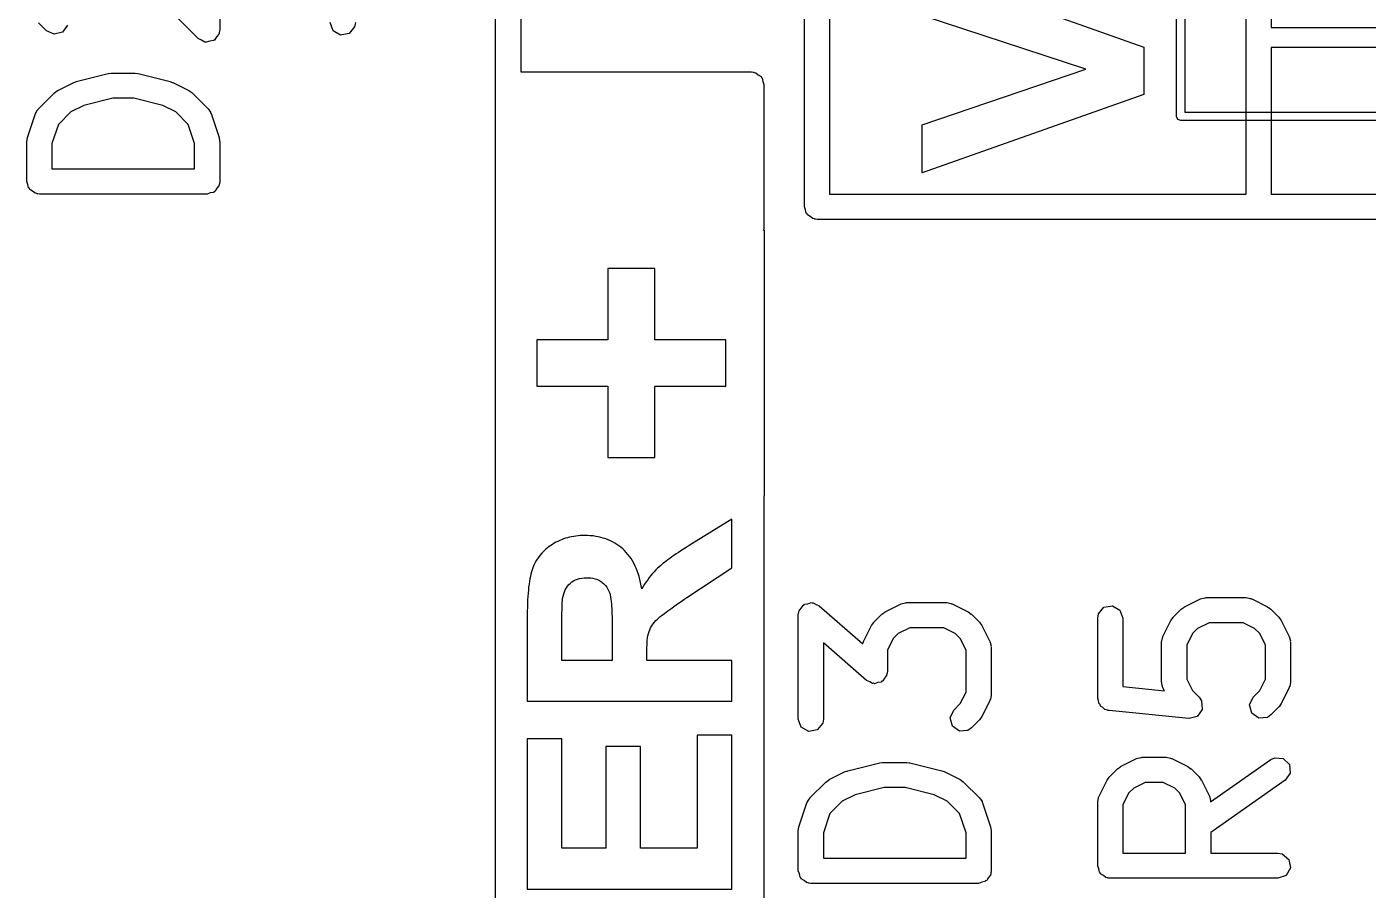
# Model space of a CAD drawing. Extents: x 107 to 207, y -142 to -86.
# Drawn here: x 191.15 to 199.15, y -137.06 to -131.92 of the extents above; entities that cross this region are included whole.
import ezdxf

# ---------------------------------------------------------------- set-up
doc = ezdxf.new("R2010")
doc.units = 0
doc.layers.add('BLACK', color=7, linetype='CONTINUOUS')

msp = doc.modelspace()

# ---------------------------------------------------------------- linework, layer by layer
at = {"layer": 'BLACK', "linetype": 'CONTINUOUS'}
for p, q in [((193.95, -134.679373), (193.95, -86.11)), ((194.1, -95.785), (194.1, -132.185)), ((195.7914, -132.989), (195.7914, -111.4426)), ((195.9414, -125.8432), (195.9414, -132.914)), ((198.4242, -132.914), (198.4242, -125.8432)), ((198.01, -132.45), (198.01, -126.3)), ((198.06, -126.325), (198.06, -132.425)), ((198.5742, -129.44), (198.5742, -131.92)), ((192.304819, -131.314285), (192.304819, -131.933332)), ((192.176786, -131.986365), (191.617876, -131.427456)), ((196.493634, -131.568163), (197.8145, -132.036816)), ((197.469042, -132.16922), (196.493634, -131.84853)), ((191.272024, -131.938746), (191.224405, -131.891127)), ((191.31852, -131.960427), (191.272024, -131.938746)), ((191.368075, -131.94715), (191.31852, -131.960427)), ((191.397501, -131.905124), (191.368075, -131.94715)), ((192.300296, -131.958984), (192.285785, -131.976277)), ((192.301104, -131.954399), (192.300296, -131.958984)), ((192.302264, -131.952743), (192.301104, -131.954399)), ((192.304819, -131.933332), (192.301976, -131.949454)), ((192.301976, -131.949454), (192.302264, -131.952743)), ((192.981413, -131.93916), (192.963866, -131.890951)), ((193.025842, -131.964812), (192.981413, -131.93916)), ((193.076366, -131.955903), (193.025842, -131.964812)), ((193.109343, -131.916603), (193.076366, -131.955903)), ((193.113866, -131.890951), (193.109343, -131.916603)), ((198.5742, -131.92), (199.835, -131.92)), ((192.197239, -131.995902), (192.176786, -131.986365)), ((192.216795, -132.007193), (192.197239, -131.995902)), ((192.220175, -132.006596), (192.216795, -132.007193)), ((192.223283, -132.008046), (192.220175, -132.006596)), ((192.245085, -132.002204), (192.223283, -132.008046)), ((192.267319, -131.998284), (192.245085, -132.002204)), ((192.269523, -131.995656), (192.267319, -131.998284)), ((192.272837, -131.994769), (192.269523, -131.995656)), ((192.285785, -131.976277), (192.272837, -131.994769)), ((197.8145, -132.036816), (197.8145, -132.319088)), ((199.835, -132.04), (198.5742, -132.04)), ((198.5742, -132.04), (198.5742, -132.914)), ((191.449724, -132.241524), (191.6402, -132.193905)), ((191.6402, -132.193905), (191.655132, -132.192851)), ((191.655132, -132.192851), (191.65839, -132.191666)), ((191.65839, -132.191666), (191.801247, -132.191666)), ((191.801247, -132.191666), (191.815988, -132.194265)), ((191.815988, -132.194265), (191.819437, -132.193905)), ((191.819437, -132.193905), (192.009913, -132.241524)), ((194.1, -132.185), (195.475, -132.185)), ((195.475, -132.185), (195.484741, -132.186717)), ((195.484741, -132.186717), (195.488024, -132.186139)), ((195.488024, -132.186139), (195.490909, -132.187805)), ((195.490909, -132.187805), (195.500652, -132.189523)), ((195.500652, -132.189523), (195.515579, -132.202048)), ((196.493634, -132.500389), (197.469042, -132.16922)), ((191.339135, -132.294822), (191.434373, -132.247203)), ((191.434373, -132.247203), (191.446779, -132.243512)), ((191.446779, -132.243512), (191.449724, -132.241524)), ((192.009913, -132.241524), (192.021735, -132.246796)), ((192.021735, -132.246796), (192.025264, -132.247203)), ((192.025264, -132.247203), (192.120502, -132.294822)), ((195.515579, -132.202048), (195.532453, -132.211791)), ((195.532453, -132.211791), (195.534767, -132.218149)), ((195.534767, -132.218149), (195.539952, -132.2225)), ((195.539952, -132.2225), (195.543336, -132.241691)), ((195.543336, -132.241691), (195.55, -132.26)), ((195.55, -132.26), (195.55, -133.11)), ((191.224405, -132.404109), (191.319643, -132.308871)), ((191.319643, -132.308871), (191.338011, -132.296008)), ((191.338011, -132.296008), (191.339135, -132.294822)), ((191.667624, -132.341666), (191.49409, -132.385049)), ((191.792013, -132.341666), (191.667624, -132.341666)), ((191.965547, -132.385049), (191.792013, -132.341666)), ((192.120502, -132.294822), (192.138512, -132.30818)), ((192.138512, -132.30818), (192.139994, -132.308871)), ((192.139994, -132.308871), (192.235233, -132.404109)), ((197.8145, -132.319088), (196.493634, -132.787106)), ((191.158668, -132.576282), (191.206287, -132.433425)), ((191.206287, -132.433425), (191.218689, -132.41052)), ((191.218689, -132.41052), (191.22251, -132.408172)), ((191.22251, -132.408172), (191.224405, -132.404109)), ((191.417103, -132.423543), (191.34299, -132.497655)), ((191.49409, -132.385049), (191.417103, -132.423543)), ((192.042534, -132.423543), (191.965547, -132.385049)), ((192.116648, -132.497656), (192.042534, -132.423543)), ((192.235233, -132.404109), (192.250174, -132.425446)), ((192.250174, -132.425446), (192.250564, -132.429914)), ((192.250564, -132.429914), (192.253351, -132.433425)), ((192.253351, -132.433425), (192.30097, -132.576281)), ((198.06, -132.425), (206.66, -132.425)), ((191.34299, -132.497655), (191.304819, -132.612169)), ((192.154819, -132.612169), (192.116648, -132.497656)), ((196.493634, -132.787106), (196.493634, -132.500389)), ((198.017322, -132.467678), (198.01, -132.45)), ((198.035, -132.475), (198.017322, -132.467678)), ((206.685, -132.475), (198.035, -132.475)), ((191.154819, -132.599999), (191.158712, -132.577916)), ((191.154819, -132.838094), (191.154819, -132.599999)), ((191.158712, -132.577916), (191.158668, -132.576282)), ((192.30097, -132.576281), (192.304259, -132.598461)), ((192.304259, -132.598461), (192.304819, -132.599999)), ((192.304819, -132.599999), (192.304819, -132.838094)), ((191.304819, -132.612169), (191.304819, -132.763094)), ((192.154819, -132.763094), (192.154819, -132.612169)), ((191.161482, -132.856402), (191.154819, -132.838094)), ((191.304819, -132.763094), (192.154819, -132.763094)), ((192.304819, -132.838094), (192.303101, -132.847835)), ((191.164867, -132.875594), (191.161482, -132.856402)), ((191.170051, -132.879944), (191.164867, -132.875594)), ((191.172366, -132.886303), (191.170051, -132.879944)), ((191.189239, -132.896045), (191.172366, -132.886303)), ((191.204167, -132.908571), (191.189239, -132.896045)), ((191.213909, -132.910288), (191.204167, -132.908571)), ((191.216795, -132.911955), (191.213909, -132.910288)), ((191.220077, -132.911376), (191.216795, -132.911955)), ((191.229819, -132.913094), (191.220077, -132.911376)), ((192.229819, -132.913094), (191.229819, -132.913094)), ((192.248127, -132.90643), (192.229819, -132.913094)), ((192.267319, -132.903046), (192.248127, -132.90643)), ((192.271669, -132.897861), (192.267319, -132.903046)), ((192.278028, -132.895547), (192.271669, -132.897861)), ((192.28777, -132.878673), (192.278028, -132.895547)), ((192.300296, -132.863746), (192.28777, -132.878673)), ((192.302013, -132.854003), (192.300296, -132.863746)), ((192.30368, -132.851118), (192.302013, -132.854003)), ((192.303101, -132.847835), (192.30368, -132.851118)), ((195.9414, -132.914), (198.4242, -132.914)), ((198.5742, -132.914), (205.166666, -132.914)), ((195.798063, -133.007308), (195.7914, -132.989)), ((195.801448, -133.0265), (195.798063, -133.007308)), ((195.806632, -133.03085), (195.801448, -133.0265)), ((195.808947, -133.037209), (195.806632, -133.03085)), ((195.82582, -133.046951), (195.808947, -133.037209)), ((195.840748, -133.059477), (195.82582, -133.046951)), ((195.85049, -133.061194), (195.840748, -133.059477)), ((195.853376, -133.062861), (195.85049, -133.061194)), ((195.856658, -133.062282), (195.853376, -133.062861)), ((195.8664, -133.064), (195.856658, -133.062282)), ((205.13431, -133.064), (195.8664, -133.064)), ((195.547194, -133.125909), (195.546674, -133.128863)), ((195.546674, -133.128863), (195.551612, -133.128863)), ((195.548861, -133.123024), (195.547194, -133.125909)), ((195.55, -133.11), (195.548282, -133.119741)), ((195.548282, -133.119741), (195.548861, -133.123024)), ((195.551612, -133.128863), (195.551612, -134.711476)), ((194.899817, -133.357434), (194.61845, -133.357434)), ((194.61845, -133.357434), (194.61845, -133.782612)), ((194.899817, -133.782612), (194.899817, -133.357434)), ((194.61845, -133.782612), (194.196398, -133.782612)), ((194.196398, -133.782612), (194.196398, -134.057727)), ((195.323041, -133.782612), (194.899817, -133.782612)), ((195.323041, -134.057727), (195.323041, -133.782612)), ((194.196398, -134.057727), (194.61845, -134.057727)), ((194.61845, -134.057727), (194.61845, -134.482905)), ((194.899817, -134.482905), (194.899817, -134.057727)), ((194.899817, -134.057727), (195.323041, -134.057727)), ((194.61845, -134.482905), (194.899817, -134.482905)), ((193.948552, -141.239872), (193.948552, -134.679373)), ((193.948552, -134.679373), (193.95, -134.679373)), ((195.551612, -134.711476), (195.548186, -134.711476)), ((195.548186, -134.711476), (195.548186, -137.530142)), ((195.358, -134.850802), (195.120595, -134.99852)), ((195.358, -135.142721), (195.358, -134.850802)), ((194.299119, -134.995355), (194.288509, -135.001744)), ((194.309918, -134.989379), (194.299119, -134.995355)), ((194.320908, -134.983815), (194.309918, -134.989379)), ((194.332088, -134.978663), (194.320908, -134.983815)), ((194.343458, -134.973923), (194.332088, -134.978663)), ((194.355018, -134.969595), (194.343458, -134.973923)), ((194.366768, -134.96568), (194.355018, -134.969595)), ((194.378708, -134.962177), (194.366768, -134.96568)), ((194.390838, -134.959085), (194.378708, -134.962177)), ((194.403158, -134.956406), (194.390838, -134.959085)), ((194.415668, -134.95414), (194.403158, -134.956406)), ((194.428368, -134.952285), (194.415668, -134.95414)), ((194.441259, -134.950842), (194.428368, -134.952285)), ((194.454339, -134.949812), (194.441259, -134.950842)), ((194.46761, -134.949194), (194.454339, -134.949812)), ((194.48107, -134.948988), (194.46761, -134.949194)), ((194.498065, -134.9493), (194.48107, -134.948988)), ((194.514684, -134.950238), (194.498065, -134.9493)), ((194.530928, -134.9518), (194.514684, -134.950238)), ((194.546796, -134.953988), (194.530928, -134.9518)), ((194.562288, -134.956801), (194.546796, -134.953988)), ((194.577405, -134.960239), (194.562288, -134.956801)), ((194.592147, -134.964303), (194.577405, -134.960239)), ((194.606513, -134.968991), (194.592147, -134.964303)), ((194.620504, -134.974304), (194.606513, -134.968991)), ((194.634119, -134.980243), (194.620504, -134.974304)), ((194.647358, -134.986807), (194.634119, -134.980243)), ((194.660222, -134.993995), (194.647358, -134.986807)), ((194.672711, -135.001809), (194.660222, -134.993995)), ((195.120595, -134.99852), (195.103166, -135.009298)), ((194.21361, -135.067724), (194.203398, -135.081428)), ((194.224724, -135.054638), (194.21361, -135.067724)), ((194.236739, -135.04217), (194.224724, -135.054638)), ((194.249656, -135.03032), (194.236739, -135.04217)), ((194.258768, -135.022764), (194.249656, -135.03032)), ((194.268281, -135.015483), (194.258768, -135.022764)), ((194.278195, -135.008476), (194.268281, -135.015483)), ((194.288509, -135.001744), (194.278195, -135.008476)), ((194.684823, -135.010248), (194.672711, -135.001809)), ((194.696561, -135.019312), (194.684823, -135.010248)), ((194.707923, -135.029001), (194.696561, -135.019312)), ((194.718839, -135.039277), (194.707923, -135.029001)), ((194.729241, -135.050173), (194.718839, -135.039277)), ((194.739127, -135.061689), (194.729241, -135.050173)), ((194.748498, -135.073826), (194.739127, -135.061689)), ((194.757353, -135.086584), (194.748498, -135.073826)), ((195.000135, -135.076922), (194.988127, -135.085465)), ((195.01282, -135.068099), (195.000135, -135.076922)), ((195.026183, -135.058998), (195.01282, -135.068099)), ((195.040224, -135.049616), (195.026183, -135.058998)), ((195.054943, -135.039956), (195.040224, -135.049616)), ((195.070339, -135.030016), (195.054943, -135.039956)), ((195.086414, -135.019797), (195.070339, -135.030016)), ((195.103166, -135.009298), (195.086414, -135.019797)), ((194.16759, -135.153797), (194.163872, -135.165994)), ((194.171565, -135.142428), (194.16759, -135.153797)), ((194.178171, -135.126251), (194.171565, -135.142428)), ((194.185678, -135.110692), (194.178171, -135.126251)), ((194.194087, -135.095751), (194.185678, -135.110692)), ((194.203398, -135.081428), (194.194087, -135.095751)), ((194.765694, -135.099962), (194.757353, -135.086584)), ((194.773519, -135.11396), (194.765694, -135.099962)), ((194.780829, -135.128579), (194.773519, -135.11396)), ((194.787624, -135.143819), (194.780829, -135.128579)), ((194.793904, -135.159679), (194.787624, -135.143819)), ((194.799668, -135.17616), (194.793904, -135.159679)), ((194.905871, -135.154154), (194.895776, -135.164831)), ((194.916126, -135.143965), (194.905871, -135.154154)), ((194.923052, -135.137445), (194.916126, -135.143965)), ((194.934201, -135.127459), (194.923052, -135.137445)), ((194.946875, -135.116844), (194.934201, -135.127459)), ((194.956171, -135.109418), (194.946875, -135.116844)), ((194.966145, -135.101713), (194.956171, -135.109418)), ((194.976797, -135.093729), (194.966145, -135.101713)), ((194.988127, -135.085465), (194.976797, -135.093729)), ((195.089821, -135.319162), (195.358, -135.142721)), ((194.149126, -135.239416), (194.146946, -135.256587)), ((194.151562, -135.223074), (194.149126, -135.239416)), ((194.154255, -135.207561), (194.151562, -135.223074)), ((194.157204, -135.192876), (194.154255, -135.207561)), ((194.16041, -135.179021), (194.157204, -135.192876)), ((194.163872, -135.165994), (194.16041, -135.179021)), ((194.38675, -135.241548), (194.395487, -135.232993)), ((194.395487, -135.232993), (194.405008, -135.225368)), ((194.405008, -135.225368), (194.415253, -135.21876)), ((194.415253, -135.21876), (194.426221, -135.213168)), ((194.426221, -135.213168), (194.437912, -135.208593)), ((194.437912, -135.208593), (194.450327, -135.205035)), ((194.450327, -135.205035), (194.463466, -135.202493)), ((194.463466, -135.202493), (194.477328, -135.200968)), ((194.477328, -135.200968), (194.491914, -135.20046)), ((194.491914, -135.20046), (194.504971, -135.200849)), ((194.504971, -135.200849), (194.517468, -135.202017)), ((194.517468, -135.202017), (194.529407, -135.203963)), ((194.529407, -135.203963), (194.543545, -135.207491)), ((194.543545, -135.207491), (194.55681, -135.212235)), ((194.55681, -135.212235), (194.569202, -135.218196)), ((194.569202, -135.218196), (194.580721, -135.225373)), ((194.580721, -135.225373), (194.585073, -135.228525)), ((194.585073, -135.228525), (194.595241, -135.237055)), ((194.595241, -135.237055), (194.604393, -135.246517)), ((194.804918, -135.193261), (194.799668, -135.17616)), ((194.809652, -135.210983), (194.804918, -135.193261)), ((194.813871, -135.229325), (194.809652, -135.210983)), ((194.817574, -135.248288), (194.813871, -135.229325)), ((194.838558, -135.239174), (194.829581, -135.253278)), ((194.847695, -135.22556), (194.838558, -135.239174)), ((194.856992, -135.212435), (194.847695, -135.22556)), ((194.866448, -135.1998), (194.856992, -135.212435)), ((194.876064, -135.187654), (194.866448, -135.1998)), ((194.88584, -135.175998), (194.876064, -135.187654)), ((194.895776, -135.164831), (194.88584, -135.175998)), ((194.141945, -135.313073), (194.140791, -135.33356)), ((194.143355, -135.293416), (194.141945, -135.313073)), ((194.145022, -135.274587), (194.143355, -135.293416)), ((194.146946, -135.256587), (194.145022, -135.274587)), ((194.349179, -135.325024), (194.352018, -135.310571)), ((194.352018, -135.310571), (194.3557, -135.29696)), ((194.3557, -135.29696), (194.360225, -135.284192)), ((194.360225, -135.284192), (194.365592, -135.272267)), ((194.365592, -135.272267), (194.371802, -135.261185)), ((194.371802, -135.261185), (194.378854, -135.250945)), ((194.378854, -135.250945), (194.38675, -135.241548)), ((194.604393, -135.246517), (194.612529, -135.256908)), ((194.612529, -135.256908), (194.619648, -135.268229)), ((194.619648, -135.268229), (194.625752, -135.280481)), ((194.625752, -135.280481), (194.63084, -135.293663)), ((194.63084, -135.293663), (194.633406, -135.30301)), ((194.633406, -135.30301), (194.63572, -135.314676)), ((194.63572, -135.314676), (194.637782, -135.328661)), ((194.820763, -135.267871), (194.817574, -135.248288)), ((194.829581, -135.253278), (194.820763, -135.267871)), ((195.072857, -135.33069), (195.089821, -135.319162)), ((198.152706, -135.327203), (198.177672, -135.319777)), ((198.177672, -135.319777), (198.182033, -135.320818)), ((198.182033, -135.320818), (198.186247, -135.319285)), ((198.186247, -135.319285), (198.424342, -135.319285)), ((198.424342, -135.319285), (198.449994, -135.323808)), ((194.138867, -135.399993), (194.138771, -135.411791)), ((194.139252, -135.37702), (194.138867, -135.399993)), ((194.139893, -135.354876), (194.139252, -135.37702)), ((194.140791, -135.33356), (194.139893, -135.354876)), ((194.345653, -135.408395), (194.345861, -135.395884)), ((194.345861, -135.395884), (194.346234, -135.378858)), ((194.346234, -135.378858), (194.346678, -135.363918)), ((194.346678, -135.363918), (194.347195, -135.351065)), ((194.347195, -135.351065), (194.347997, -135.337172)), ((194.347997, -135.337172), (194.349179, -135.325024)), ((194.637782, -135.328661), (194.639591, -135.344963)), ((194.639591, -135.344963), (194.640657, -135.35712)), ((194.640657, -135.35712), (194.641611, -135.370306)), ((194.641611, -135.370306), (194.642452, -135.384524)), ((194.642452, -135.384524), (194.643182, -135.399771)), ((194.643182, -135.399771), (194.643799, -135.416049)), ((194.96608, -135.406179), (194.976614, -135.39837)), ((194.976614, -135.39837), (194.987952, -135.390096)), ((194.987952, -135.390096), (195.000094, -135.381357)), ((195.000094, -135.381357), (195.013039, -135.372153)), ((195.013039, -135.372153), (195.026788, -135.362485)), ((195.026788, -135.362485), (195.041341, -135.352351)), ((195.041341, -135.352351), (195.056697, -135.341753)), ((195.056697, -135.341753), (195.072857, -135.33069)), ((195.757853, -135.407076), (195.759342, -135.398633)), ((195.759342, -135.398633), (195.772338, -135.383144)), ((195.772338, -135.383144), (195.782809, -135.365846)), ((195.782809, -135.365846), (195.788473, -135.363916)), ((195.788473, -135.363916), (195.792319, -135.359333)), ((195.792319, -135.359333), (195.812231, -135.355821)), ((195.812231, -135.355821), (195.831371, -135.349301)), ((195.831371, -135.349301), (195.836949, -135.351463)), ((195.836949, -135.351463), (195.842843, -135.350424)), ((195.842843, -135.350424), (195.860355, -135.360535)), ((195.860355, -135.360535), (195.879207, -135.367842)), ((195.879207, -135.367842), (196.139196, -135.595332)), ((196.272468, -135.404822), (196.367706, -135.357203)), ((196.367706, -135.357203), (196.392672, -135.349777)), ((196.392672, -135.349777), (196.397033, -135.350818)), ((196.397033, -135.350818), (196.401247, -135.349285)), ((196.401247, -135.349285), (196.639342, -135.349285)), ((196.639342, -135.349285), (196.664994, -135.353808)), ((196.664994, -135.353808), (196.668429, -135.35669)), ((196.668429, -135.35669), (196.672883, -135.357203)), ((196.672883, -135.357203), (196.768121, -135.404822)), ((197.544342, -135.416252), (197.577319, -135.376952)), ((197.577319, -135.376952), (197.627843, -135.368043)), ((197.627843, -135.368043), (197.672272, -135.393695)), ((197.672272, -135.393695), (197.689819, -135.441904)), ((197.990357, -135.43649), (198.037976, -135.388871)), ((198.037976, -135.388871), (198.056342, -135.376011)), ((198.056342, -135.376011), (198.057468, -135.374822)), ((198.057468, -135.374822), (198.152706, -135.327203)), ((198.449994, -135.323808), (198.453429, -135.32669)), ((198.453429, -135.32669), (198.457883, -135.327203)), ((198.457883, -135.327203), (198.553121, -135.374822)), ((198.553121, -135.374822), (198.571129, -135.388178)), ((198.571129, -135.388178), (198.572612, -135.38887)), ((198.572612, -135.38887), (198.620232, -135.436489)), ((194.138771, -135.411791), (194.138739, -135.423796)), ((194.138739, -135.423796), (194.138739, -135.69344)), ((194.345092, -135.484856), (194.34514, -135.467709)), ((194.34514, -135.467709), (194.34522, -135.451489)), ((194.34522, -135.451489), (194.345332, -135.436197)), ((194.345332, -135.436197), (194.345476, -135.421832)), ((194.345476, -135.421832), (194.345653, -135.408395)), ((194.643799, -135.416049), (194.644304, -135.433358)), ((194.644304, -135.433358), (194.644696, -135.451697)), ((194.644696, -135.451697), (194.644977, -135.471066)), ((194.644977, -135.471066), (194.645145, -135.491465)), ((194.881192, -135.488035), (194.889089, -135.476606)), ((194.889089, -135.476606), (194.898102, -135.465378)), ((194.898102, -135.465378), (194.906117, -135.456539)), ((194.906117, -135.456539), (194.914845, -135.447829)), ((194.914845, -135.447829), (194.922509, -135.440822)), ((194.922509, -135.440822), (194.931981, -135.432768)), ((194.931981, -135.432768), (194.943261, -135.423669)), ((194.943261, -135.423669), (194.95635, -135.413524)), ((194.95635, -135.413524), (194.96608, -135.406179)), ((195.754819, -135.424285), (195.756777, -135.413176)), ((195.754819, -136.043332), (195.754819, -135.424285)), ((195.756244, -135.409735), (195.757853, -135.407076)), ((195.756777, -135.413176), (195.756244, -135.409735)), ((196.191308, -135.485982), (196.204666, -135.467971)), ((196.204666, -135.467971), (196.205357, -135.46649)), ((196.205357, -135.46649), (196.252976, -135.418871)), ((196.252976, -135.418871), (196.271342, -135.406011)), ((196.271342, -135.406011), (196.272468, -135.404822)), ((196.768121, -135.404822), (196.786129, -135.418178)), ((196.786129, -135.418178), (196.787612, -135.41887)), ((196.787612, -135.41887), (196.835232, -135.466489)), ((196.835232, -135.466489), (196.848094, -135.484857)), ((197.539819, -135.441904), (197.544342, -135.416252)), ((197.539819, -135.918094), (197.539819, -135.441904)), ((197.689819, -135.441904), (197.689819, -135.850219)), ((197.928689, -135.55122), (197.976308, -135.455982)), ((197.976308, -135.455982), (197.989666, -135.437971)), ((197.989666, -135.437971), (197.990357, -135.43649)), ((198.203952, -135.469285), (198.135436, -135.503543)), ((198.406637, -135.469285), (198.203952, -135.469285)), ((198.475153, -135.503543), (198.406637, -135.469285)), ((198.620232, -135.436489), (198.633094, -135.454857)), ((198.633094, -135.454857), (198.634282, -135.455982)), ((198.634282, -135.455982), (198.681901, -135.55122)), ((194.345076, -135.50293), (194.345092, -135.484856)), ((194.345076, -135.69344), (194.345076, -135.50293)), ((194.645145, -135.491465), (194.645201, -135.512895)), ((194.645201, -135.512895), (194.645201, -135.69344)), ((194.8545, -135.575029), (194.856291, -135.560034)), ((194.856291, -135.560034), (194.858502, -135.546458)), ((194.858502, -135.546458), (194.861136, -135.534301)), ((194.861136, -135.534301), (194.86502, -135.521102)), ((194.86502, -135.521102), (194.868747, -135.511494)), ((194.868747, -135.511494), (194.874412, -135.499664)), ((194.874412, -135.499664), (194.881192, -135.488035)), ((196.143689, -135.58122), (196.191308, -135.485982)), ((196.350436, -135.533543), (196.320029, -135.56395)), ((196.418952, -135.499285), (196.350436, -135.533543)), ((196.621637, -135.499285), (196.418952, -135.499285)), ((196.690153, -135.533543), (196.621637, -135.499285)), ((196.720561, -135.56395), (196.690153, -135.533543)), ((196.848094, -135.484857), (196.849282, -135.485982)), ((196.849282, -135.485982), (196.896901, -135.58122)), ((197.920771, -135.584761), (197.925294, -135.559109)), ((197.925294, -135.559109), (197.928176, -135.555673)), ((197.928176, -135.555673), (197.928689, -135.55122)), ((198.105029, -135.53395), (198.070771, -135.602466)), ((198.135436, -135.503543), (198.105029, -135.53395)), ((198.505561, -135.53395), (198.475153, -135.503543)), ((198.539819, -135.602466), (198.505561, -135.53395)), ((198.681901, -135.55122), (198.689327, -135.576186)), ((194.851538, -135.643907), (194.851656, -135.628535)), ((194.851656, -135.628535), (194.852012, -135.61396)), ((194.852012, -135.61396), (194.852604, -135.600185)), ((194.852604, -135.600185), (194.853433, -135.587208)), ((194.853433, -135.587208), (194.8545, -135.575029)), ((196.161383, -135.814061), (195.904819, -135.589567)), ((195.904819, -135.589567), (195.904819, -136.043332)), ((196.139196, -135.595332), (196.140294, -135.589109)), ((196.140294, -135.589109), (196.143176, -135.585673)), ((196.143176, -135.585673), (196.143689, -135.58122)), ((196.320029, -135.56395), (196.285771, -135.632466)), ((196.285771, -135.632466), (196.285771, -135.757618)), ((196.754819, -135.632466), (196.720561, -135.56395)), ((196.754819, -135.88277), (196.754819, -135.632466)), ((196.896901, -135.58122), (196.904327, -135.606186)), ((196.904327, -135.606186), (196.903285, -135.610547)), ((196.903285, -135.610547), (196.904819, -135.614761)), ((196.904819, -135.614761), (196.904819, -135.900475)), ((197.920771, -135.822856), (197.920771, -135.584761)), ((198.070771, -135.602466), (198.070771, -135.805151)), ((198.539819, -135.805151), (198.539819, -135.602466)), ((198.689327, -135.576186), (198.688285, -135.580547)), ((198.688285, -135.580547), (198.689819, -135.584761)), ((198.689819, -135.584761), (198.689819, -135.822856)), ((194.138739, -135.69344), (194.138739, -135.937292)), ((194.645201, -135.69344), (194.345076, -135.69344)), ((194.851538, -135.69344), (194.851538, -135.643907)), ((195.358, -135.69344), (194.851538, -135.69344)), ((195.358, -135.937292), (195.358, -135.69344)), ((196.268251, -135.798758), (196.257781, -135.816057)), ((196.281248, -135.78327), (196.268251, -135.798758)), ((196.282736, -135.774826), (196.281248, -135.78327)), ((196.284346, -135.772168), (196.282736, -135.774826)), ((196.285771, -135.757618), (196.283812, -135.768726)), ((196.283812, -135.768726), (196.284346, -135.772168)), ((196.180234, -135.821367), (196.161383, -135.814061)), ((196.197747, -135.831479), (196.180234, -135.821367)), ((196.20364, -135.830439), (196.197747, -135.831479)), ((196.209219, -135.832602), (196.20364, -135.830439)), ((196.228358, -135.826081), (196.209219, -135.832602)), ((196.248271, -135.82257), (196.228358, -135.826081)), ((196.252116, -135.817986), (196.248271, -135.82257)), ((196.257781, -135.816057), (196.252116, -135.817986)), ((197.689819, -135.850219), (197.938009, -135.875038)), ((197.922304, -135.827069), (197.920771, -135.822856)), ((197.921263, -135.83143), (197.922304, -135.827069)), ((197.928689, -135.856397), (197.921263, -135.83143)), ((197.938009, -135.875038), (197.928689, -135.856397)), ((198.070771, -135.805151), (198.105029, -135.873667)), ((198.105029, -135.873667), (198.144042, -135.91268)), ((198.466548, -135.912679), (198.505561, -135.873666)), ((198.505561, -135.873666), (198.539819, -135.805151)), ((198.681901, -135.856397), (198.634282, -135.951635)), ((198.682413, -135.851943), (198.681901, -135.856397)), ((198.685296, -135.848508), (198.682413, -135.851943)), ((198.689819, -135.822856), (198.685296, -135.848508)), ((194.138739, -135.937292), (195.358, -135.937292)), ((196.681548, -135.990298), (196.720561, -135.951285)), ((196.720561, -135.951285), (196.754819, -135.88277)), ((196.896901, -135.934016), (196.849282, -136.029254)), ((196.897413, -135.929562), (196.896901, -135.934016)), ((196.900296, -135.926127), (196.897413, -135.929562)), ((196.904819, -135.900475), (196.900296, -135.926127)), ((197.545266, -135.93306), (197.539819, -135.918094)), ((197.546458, -135.948945), (197.545266, -135.93306)), ((197.55378, -135.956451), (197.546458, -135.948945)), ((197.557366, -135.966303), (197.55378, -135.956451)), ((198.144042, -135.91268), (198.158982, -135.934017)), ((198.158982, -135.934017), (198.159024, -135.934508)), ((198.159024, -135.934508), (198.15937, -135.934862)), ((198.15937, -135.934862), (198.161257, -135.960022)), ((198.161257, -135.960022), (198.163453, -135.985124)), ((198.444866, -135.959176), (198.466548, -135.912679)), ((198.458143, -136.008731), (198.444866, -135.959176)), ((198.634282, -135.951635), (198.620922, -135.969646)), ((196.659866, -136.036795), (196.681548, -135.990298)), ((196.673143, -136.08635), (196.659866, -136.036795)), ((196.849282, -136.029254), (196.835922, -136.047265)), ((197.571159, -135.974266), (197.557366, -135.966303)), ((197.582282, -135.985669), (197.571159, -135.974266)), ((197.599102, -135.9904), (197.582282, -135.985669)), ((197.601795, -135.991955), (197.599102, -135.9904)), ((197.603537, -135.991647), (197.601795, -135.991955)), ((197.607356, -135.992722), (197.603537, -135.991647)), ((198.083546, -136.040341), (197.607356, -135.992722)), ((198.084025, -136.040218), (198.083546, -136.040341)), ((198.084472, -136.040427), (198.084025, -136.040218)), ((198.108822, -136.033902), (198.084472, -136.040427)), ((198.133262, -136.027678), (198.108822, -136.033902)), ((198.133549, -136.027277), (198.133262, -136.027678)), ((198.134027, -136.02715), (198.133549, -136.027277)), ((198.148475, -136.006514), (198.134027, -136.02715)), ((198.163207, -135.986022), (198.148475, -136.006514)), ((198.163453, -135.985124), (198.163169, -135.985528)), ((198.163169, -135.985528), (198.163207, -135.986022)), ((198.500168, -136.038157), (198.458143, -136.008731)), ((198.551275, -136.033687), (198.500168, -136.038157)), ((198.572612, -136.018747), (198.551275, -136.033687)), ((198.620232, -135.971128), (198.572612, -136.018747)), ((198.620922, -135.969646), (198.620232, -135.971128)), ((195.772366, -136.091541), (195.754819, -136.043332)), ((195.816795, -136.117193), (195.772366, -136.091541)), ((195.867319, -136.108284), (195.816795, -136.117193)), ((195.900296, -136.068984), (195.867319, -136.108284)), ((195.904819, -136.043332), (195.900296, -136.068984)), ((196.715168, -136.115776), (196.673143, -136.08635)), ((196.766275, -136.111306), (196.715168, -136.115776)), ((196.787612, -136.096366), (196.766275, -136.111306)), ((196.835232, -136.048747), (196.787612, -136.096366)), ((196.835922, -136.047265), (196.835232, -136.048747)), ((194.345076, -136.1618), (194.138739, -136.1618)), ((194.138739, -136.1618), (194.138739, -137.05778)), ((194.345076, -136.813635), (194.345076, -136.1618)), ((195.358, -136.138646), (195.151663, -136.138646)), ((195.151663, -136.138646), (195.151663, -136.813635)), ((195.358, -137.05778), (195.358, -136.138646)), ((194.814022, -136.206936), (194.607685, -136.206936)), ((194.607685, -136.206936), (194.607685, -136.813635)), ((194.814022, -136.813635), (194.814022, -136.206936)), ((197.676516, -136.327203), (197.771754, -136.279584)), ((197.771754, -136.279584), (197.79672, -136.272158)), ((197.79672, -136.272158), (197.801081, -136.273199)), ((197.801081, -136.273199), (197.805295, -136.271666)), ((197.805295, -136.271666), (197.948152, -136.271666)), ((197.948152, -136.271666), (197.973804, -136.276189)), ((197.973804, -136.276189), (197.977239, -136.279071)), ((197.977239, -136.279071), (197.981693, -136.279584)), ((197.981693, -136.279584), (198.076931, -136.327203)), ((198.57181, -136.285223), (198.595418, -136.274218)), ((198.595418, -136.274218), (198.646525, -136.278697)), ((198.646525, -136.278697), (198.682797, -136.314979)), ((195.939135, -136.404822), (196.034373, -136.357203)), ((196.034373, -136.357203), (196.046779, -136.353512)), ((196.046779, -136.353512), (196.049724, -136.351524)), ((196.049724, -136.351524), (196.2402, -136.303905)), ((196.2402, -136.303905), (196.255132, -136.302851)), ((196.255132, -136.302851), (196.25839, -136.301666)), ((196.25839, -136.301666), (196.401247, -136.301666)), ((196.401247, -136.301666), (196.415988, -136.304265)), ((196.415988, -136.304265), (196.419437, -136.303905)), ((196.419437, -136.303905), (196.609913, -136.351524)), ((196.609913, -136.351524), (196.621735, -136.356796)), ((196.621735, -136.356796), (196.625264, -136.357203)), ((196.625264, -136.357203), (196.720502, -136.404822)), ((197.609405, -136.388871), (197.657024, -136.341252)), ((197.657024, -136.341252), (197.67539, -136.328392)), ((197.67539, -136.328392), (197.676516, -136.327203)), ((198.076931, -136.327203), (198.094941, -136.340561)), ((198.094941, -136.340561), (198.096423, -136.341252)), ((198.096423, -136.341252), (198.144042, -136.388871)), ((198.213282, -136.536192), (198.57181, -136.285223)), ((198.682797, -136.314979), (198.687261, -136.366087)), ((195.824405, -136.514109), (195.919643, -136.418871)), ((195.919643, -136.418871), (195.938011, -136.406008)), ((195.938011, -136.406008), (195.939135, -136.404822)), ((196.720502, -136.404822), (196.738512, -136.41818)), ((196.738512, -136.41818), (196.739994, -136.418871)), ((196.739994, -136.418871), (196.835233, -136.514109)), ((197.547737, -136.503601), (197.595356, -136.408363)), ((197.595356, -136.408363), (197.608714, -136.390352)), ((197.608714, -136.390352), (197.609405, -136.388871)), ((197.823, -136.421666), (197.754484, -136.455924)), ((197.930447, -136.421666), (197.823, -136.421666)), ((197.998963, -136.455924), (197.930447, -136.421666)), ((198.144042, -136.388871), (198.156901, -136.407237)), ((198.156901, -136.407237), (198.158091, -136.408363)), ((198.158091, -136.408363), (198.20571, -136.503601)), ((198.657829, -136.408108), (198.213628, -136.719048)), ((198.687261, -136.366087), (198.657829, -136.408108)), ((195.818689, -136.52052), (195.82251, -136.518172)), ((195.82251, -136.518172), (195.824405, -136.514109)), ((196.09409, -136.495049), (196.017103, -136.533543)), ((196.267624, -136.451666), (196.09409, -136.495049)), ((196.392013, -136.451666), (196.267624, -136.451666)), ((196.565547, -136.495049), (196.392013, -136.451666)), ((196.642534, -136.533543), (196.565547, -136.495049)), ((196.835233, -136.514109), (196.850174, -136.535446)), ((197.539819, -136.537142), (197.544342, -136.51149)), ((197.544342, -136.51149), (197.547224, -136.508054)), ((197.547224, -136.508054), (197.547737, -136.503601)), ((197.724077, -136.486331), (197.689819, -136.554847)), ((197.754484, -136.455924), (197.724077, -136.486331)), ((198.02937, -136.486331), (197.998963, -136.455924)), ((198.063628, -136.554847), (198.02937, -136.486331)), ((198.20571, -136.503601), (198.213136, -136.528567)), ((195.758668, -136.686282), (195.806287, -136.543425)), ((195.806287, -136.543425), (195.818689, -136.52052)), ((196.017103, -136.533543), (195.94299, -136.607655)), ((196.716648, -136.607656), (196.642534, -136.533543)), ((196.850174, -136.535446), (196.850564, -136.539914)), ((196.850564, -136.539914), (196.853351, -136.543425)), ((196.853351, -136.543425), (196.90097, -136.686281)), ((197.539819, -136.918094), (197.539819, -136.537142)), ((197.689819, -136.554847), (197.689819, -136.843094)), ((198.063628, -136.843094), (198.063628, -136.554847)), ((198.213136, -136.528567), (198.212094, -136.532928)), ((198.212094, -136.532928), (198.213282, -136.536192)), ((195.94299, -136.607655), (195.904819, -136.722169)), ((196.754819, -136.722169), (196.716648, -136.607656)), ((195.754819, -136.709999), (195.758712, -136.687916)), ((195.754819, -136.948094), (195.754819, -136.709999)), ((195.758712, -136.687916), (195.758668, -136.686282)), ((195.904819, -136.722169), (195.904819, -136.873094)), ((196.754819, -136.873094), (196.754819, -136.722169)), ((196.90097, -136.686281), (196.904259, -136.708461)), ((196.904259, -136.708461), (196.904819, -136.709999)), ((196.904819, -136.709999), (196.904819, -136.948094)), ((198.213628, -136.719048), (198.213628, -136.843094)), ((194.607685, -136.813635), (194.345076, -136.813635)), ((195.151663, -136.813635), (194.814022, -136.813635)), ((195.904819, -136.873094), (196.754819, -136.873094)), ((197.546482, -136.936402), (197.539819, -136.918094)), ((197.689819, -136.843094), (198.063628, -136.843094)), ((198.213628, -136.843094), (198.614819, -136.843094)), ((198.614819, -136.843094), (198.640471, -136.847617)), ((198.640471, -136.847617), (198.679771, -136.880594)), ((198.679771, -136.880594), (198.68868, -136.931118)), ((195.761482, -136.966402), (195.754819, -136.948094)), ((195.764867, -136.985594), (195.761482, -136.966402)), ((195.770051, -136.989944), (195.764867, -136.985594)), ((195.772366, -136.996303), (195.770051, -136.989944)), ((195.789239, -137.006045), (195.772366, -136.996303)), ((196.88777, -136.988673), (196.878028, -137.005547)), ((196.900296, -136.973746), (196.88777, -136.988673)), ((196.902013, -136.964003), (196.900296, -136.973746)), ((196.90368, -136.961118), (196.902013, -136.964003)), ((196.904819, -136.948094), (196.903101, -136.957835)), ((196.903101, -136.957835), (196.90368, -136.961118)), ((197.549867, -136.955594), (197.546482, -136.936402)), ((197.555051, -136.959944), (197.549867, -136.955594)), ((197.557366, -136.966303), (197.555051, -136.959944)), ((197.574239, -136.976045), (197.557366, -136.966303)), ((197.589167, -136.988571), (197.574239, -136.976045)), ((197.598909, -136.990288), (197.589167, -136.988571)), ((197.601795, -136.991955), (197.598909, -136.990288)), ((197.605077, -136.991376), (197.601795, -136.991955)), ((197.614819, -136.993094), (197.605077, -136.991376)), ((198.614819, -136.993094), (197.614819, -136.993094)), ((198.663028, -136.975547), (198.614819, -136.993094)), ((198.68868, -136.931118), (198.663028, -136.975547)), ((194.138739, -137.05778), (195.358, -137.05778)), ((195.804167, -137.018571), (195.789239, -137.006045)), ((195.813909, -137.020288), (195.804167, -137.018571)), ((195.816795, -137.021955), (195.813909, -137.020288)), ((195.820077, -137.021376), (195.816795, -137.021955)), ((195.829819, -137.023094), (195.820077, -137.021376)), ((196.829819, -137.023094), (195.829819, -137.023094)), ((196.848127, -137.01643), (196.829819, -137.023094)), ((196.867319, -137.013046), (196.848127, -137.01643)), ((196.871669, -137.007861), (196.867319, -137.013046)), ((196.878028, -137.005547), (196.871669, -137.007861))]:
    msp.add_line(p, q, dxfattribs=at)

doc.saveas('drawing.dxf')
